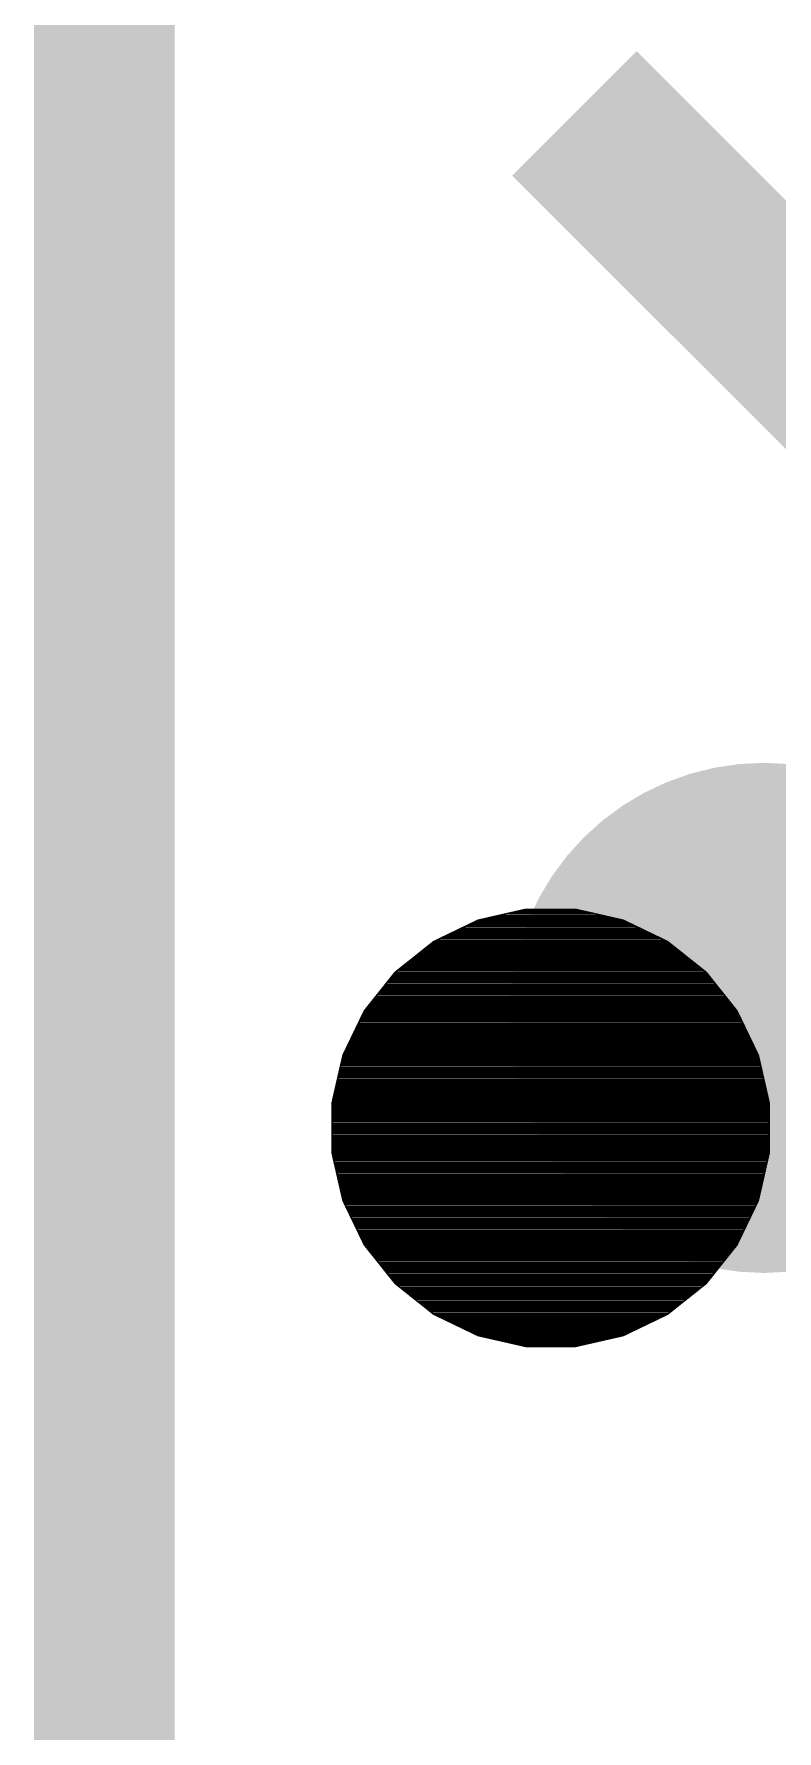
# Model space of a CAD drawing. Extents: x -17.9 to 25.5, y -0.1 to 79.8.
# Drawn here: x 6.566 to 7.639, y 35.959 to 38.41 of the extents above; entities that cross this region are included whole.
import ezdxf

# ---------------------------------------------------------------- set-up
doc = ezdxf.new("R2010")
doc.units = 0
for name, color, linetype in [('1', 12, 'CONTINUOUS'), ('16', 132, 'CONTINUOUS'), ('18', 110, 'CONTINUOUS'), ('21', 41, 'CONTINUOUS')]:
    doc.layers.add(name, color=color, linetype=linetype)

# ---------------------------------------------------------------- blocks, each defined once
blk = doc.blocks.new('RECT')
blk.add_solid([(-0.5, -0.5), (0.5, -0.5), (-0.5, 0.5), (0.5, 0.5)])
blk = doc.blocks.new('ROUNDV')
at = {"const_width": 0.5}
blk.add_lwpolyline([(0, -0.25, 1), (0, 0.25, 1), (0, -0.25)], format="xyb", dxfattribs=at)

msp = doc.modelspace()

# ---------------------------------------------------------------- linework, layer by layer
at = {"layer": '1', "const_width": 0.1016}
for points in [[(7.7356, 37.9772, 1), (7.6637, 37.9053)], [(7.6559, 37.0247, 1), (7.5841, 36.9528)]]:
    msp.add_lwpolyline(points, format="xyb", dxfattribs=at)
at = {"layer": '1', "const_width": 0.2032}
for points in [[(7.6997, 37.9413), (7.7503, 37.8907)], [(7.7788, 36.83), (7.62, 36.9888)]]:
    msp.add_lwpolyline(points, dxfattribs=at)
at = {"layer": '16', "const_width": 0.2032}
for points in [[(6.6675, 40.425), (6.6675, 35.1325)], [(10.3187, 34.29), (7.62, 36.9888)]]:
    msp.add_lwpolyline(points, dxfattribs=at)
at = {"layer": '16', "const_width": 0.1016}
msp.add_lwpolyline([(7.6559, 37.0247, 1), (7.5841, 36.9528)], format="xyb", dxfattribs=at)
at = {"layer": '21', "const_width": 0.0025}
for points in [[(7.207, 37.1297), (7.1429, 37.0988)], [(7.1944, 37.1236), (7.4293, 37.1236)], [(7.1997, 37.1262), (7.424, 37.1262)], [(7.2049, 37.1287), (7.4188, 37.1287)], [(7.2763, 37.1455), (7.207, 37.1297)], [(7.2138, 37.1312), (7.4099, 37.1312)], [(7.2249, 37.1338), (7.3988, 37.1338)], [(7.236, 37.1363), (7.3876, 37.1363)], [(7.2472, 37.1389), (7.3765, 37.1389)], [(7.2583, 37.1414), (7.3654, 37.1414)], [(7.2694, 37.1439), (7.3543, 37.1439)], [(7.3474, 37.1455), (7.2763, 37.1455)], [(7.4167, 37.1297), (7.3474, 37.1455)], [(7.4808, 37.0988), (7.4167, 37.1297)], [(7.1469, 37.1007), (7.4768, 37.1007)], [(7.1522, 37.1033), (7.4715, 37.1033)], [(7.1575, 37.1058), (7.4662, 37.1058)], [(7.1627, 37.1084), (7.461, 37.1084)], [(7.168, 37.1109), (7.4557, 37.1109)], [(7.1733, 37.1135), (7.4504, 37.1135)], [(7.1786, 37.116), (7.4451, 37.116)], [(7.1838, 37.1185), (7.4399, 37.1185)], [(7.1891, 37.1211), (7.4346, 37.1211)], [(7.1429, 37.0988), (7.0873, 37.0545)], [(7.1135, 37.0753), (7.5102, 37.0753)], [(7.1166, 37.0779), (7.507, 37.0779)], [(7.1198, 37.0804), (7.5039, 37.0804)], [(7.123, 37.083), (7.5007, 37.083)], [(7.1262, 37.0855), (7.4975, 37.0855)], [(7.1294, 37.088), (7.4943, 37.088)], [(7.1326, 37.0906), (7.4911, 37.0906)], [(7.1358, 37.0931), (7.4879, 37.0931)], [(7.139, 37.0957), (7.4847, 37.0957)], [(7.1421, 37.0982), (7.4816, 37.0982)], [(7.5364, 37.0545), (7.4808, 37.0988)], [(7.0873, 37.0545), (7.043, 36.9989)], [(7.0857, 37.0525), (7.538, 37.0525)], [(7.088, 37.055), (7.5357, 37.055)], [(7.0912, 37.0576), (7.5325, 37.0576)], [(7.0944, 37.0601), (7.5293, 37.0601)], [(7.0975, 37.0626), (7.5262, 37.0626)], [(7.1007, 37.0652), (7.523, 37.0652)], [(7.1039, 37.0677), (7.5198, 37.0677)], [(7.1071, 37.0703), (7.5166, 37.0703)], [(7.1103, 37.0728), (7.5134, 37.0728)], [(7.5807, 36.9989), (7.5364, 37.0545)], [(7.0655, 37.0271), (7.5582, 37.0271)], [(7.0675, 37.0296), (7.5562, 37.0296)], [(7.0695, 37.0322), (7.5542, 37.0322)], [(7.0715, 37.0347), (7.5522, 37.0347)], [(7.0736, 37.0372), (7.5501, 37.0372)], [(7.0756, 37.0398), (7.5481, 37.0398)], [(7.0776, 37.0423), (7.5461, 37.0423)], [(7.0796, 37.0449), (7.5441, 37.0449)], [(7.0817, 37.0474), (7.542, 37.0474)], [(7.0837, 37.0499), (7.54, 37.0499)], [(7.0452, 37.0017), (7.5785, 37.0017)], [(7.0472, 37.0042), (7.5765, 37.0042)], [(7.0493, 37.0067), (7.5744, 37.0067)], [(7.0513, 37.0093), (7.5724, 37.0093)], [(7.0533, 37.0118), (7.5704, 37.0118)], [(7.0553, 37.0144), (7.5684, 37.0144)], [(7.0574, 37.0169), (7.5663, 37.0169)], [(7.0594, 37.0194), (7.5643, 37.0194)], [(7.0614, 37.022), (7.5623, 37.022)], [(7.0634, 37.0245), (7.5603, 37.0245)], [(7.043, 36.9989), (7.0122, 36.9349)], [(7.0333, 36.9788), (7.5904, 36.9788)], [(7.0345, 36.9813), (7.5891, 36.9813)], [(7.0358, 36.9839), (7.5879, 36.9839)], [(7.037, 36.9864), (7.5867, 36.9864)], [(7.0382, 36.989), (7.5855, 36.989)], [(7.0394, 36.9915), (7.5843, 36.9915)], [(7.0407, 36.994), (7.583, 36.994)], [(7.0419, 36.9966), (7.5818, 36.9966)], [(7.0432, 36.9991), (7.5805, 36.9991)], [(7.6115, 36.9349), (7.5807, 36.9989)], [(7.0211, 36.9534), (7.6026, 36.9534)], [(7.0223, 36.9559), (7.6014, 36.9559)], [(7.0235, 36.9585), (7.6002, 36.9585)], [(7.0248, 36.961), (7.5989, 36.961)], [(7.026, 36.9636), (7.5977, 36.9636)], [(7.0272, 36.9661), (7.5965, 36.9661)], [(7.0284, 36.9686), (7.5953, 36.9686)], [(7.0297, 36.9712), (7.594, 36.9712)], [(7.0309, 36.9737), (7.5928, 36.9737)], [(7.0321, 36.9763), (7.5916, 36.9763)], [(7.0122, 36.9349), (6.9963, 36.8655)], [(7.0106, 36.928), (7.6131, 36.928)], [(7.0112, 36.9305), (7.6125, 36.9305)], [(7.0118, 36.9331), (7.6119, 36.9331)], [(7.0125, 36.9356), (7.6112, 36.9356)], [(7.0137, 36.9381), (7.6099, 36.9381)], [(7.015, 36.9407), (7.6087, 36.9407)], [(7.0162, 36.9432), (7.6075, 36.9432)], [(7.0174, 36.9458), (7.6063, 36.9458)], [(7.0186, 36.9483), (7.6051, 36.9483)], [(7.0199, 36.9509), (7.6038, 36.9509)], [(7.6273, 36.8655), (7.6115, 36.9349)], [(7.0054, 36.9051), (7.6183, 36.9051)], [(7.006, 36.9077), (7.6177, 36.9077)], [(7.0065, 36.9102), (7.6172, 36.9102)], [(7.0071, 36.9127), (7.6166, 36.9127)], [(7.0077, 36.9153), (7.616, 36.9153)], [(7.0083, 36.9178), (7.6154, 36.9178)], [(7.0089, 36.9204), (7.6148, 36.9204)], [(7.0094, 36.9229), (7.6143, 36.9229)], [(7.01, 36.9254), (7.6137, 36.9254)], [(6.9996, 36.8797), (7.6241, 36.8797)], [(7.0002, 36.8823), (7.6235, 36.8823)], [(7.0007, 36.8848), (7.623, 36.8848)], [(7.0013, 36.8873), (7.6224, 36.8873)], [(7.0019, 36.8899), (7.6218, 36.8899)], [(7.0025, 36.8924), (7.6212, 36.8924)], [(7.0031, 36.895), (7.6206, 36.895)], [(7.0036, 36.8975), (7.6201, 36.8975)], [(7.0042, 36.9), (7.6195, 36.9)], [(7.0048, 36.9026), (7.6189, 36.9026)], [(6.9963, 36.8655), (6.9963, 36.7945)], [(6.9963, 36.8645), (7.6273, 36.8645)], [(6.9963, 36.8619), (7.6273, 36.8619)], [(6.9963, 36.8594), (7.6273, 36.8594)], [(6.9963, 36.8568), (7.6273, 36.8568)], [(6.9963, 36.8543), (7.6273, 36.8543)], [(6.9967, 36.867), (7.627, 36.867)], [(6.9973, 36.8696), (7.6264, 36.8696)], [(6.9978, 36.8721), (7.6259, 36.8721)], [(6.9984, 36.8746), (7.6253, 36.8746)], [(6.999, 36.8772), (7.6247, 36.8772)], [(7.6273, 36.7945), (7.6273, 36.8655)], [(6.9963, 36.8518), (7.6273, 36.8518)], [(6.9963, 36.8492), (7.6273, 36.8492)], [(6.9963, 36.8467), (7.6273, 36.8467)], [(6.9963, 36.8441), (7.6273, 36.8441)], [(6.9963, 36.8416), (7.6273, 36.8416)], [(6.9963, 36.8391), (7.6273, 36.8391)], [(6.9963, 36.8365), (7.6273, 36.8365)], [(6.9963, 36.834), (7.6273, 36.834)], [(6.9963, 36.8314), (7.6273, 36.8314)], [(6.9963, 36.8289), (7.6273, 36.8289)], [(6.9963, 36.8264), (7.6273, 36.8264)], [(6.9963, 36.8238), (7.6273, 36.8238)], [(6.9963, 36.8213), (7.6273, 36.8213)], [(6.9963, 36.8187), (7.6273, 36.8187)], [(6.9963, 36.8162), (7.6273, 36.8162)], [(6.9963, 36.8137), (7.6273, 36.8137)], [(6.9963, 36.8111), (7.6273, 36.8111)], [(6.9963, 36.8086), (7.6273, 36.8086)], [(6.9963, 36.806), (7.6273, 36.806)], [(6.9963, 36.8035), (7.6273, 36.8035)], [(6.9963, 36.801), (7.6273, 36.801)], [(6.9963, 36.7984), (7.6273, 36.7984)], [(6.9963, 36.7959), (7.6273, 36.7959)], [(6.9963, 36.7945), (7.0122, 36.7251)], [(6.9966, 36.7933), (7.6271, 36.7933)], [(6.9972, 36.7908), (7.6265, 36.7908)], [(6.9978, 36.7883), (7.6259, 36.7883)], [(6.9983, 36.7857), (7.6254, 36.7857)], [(6.9989, 36.7832), (7.6248, 36.7832)], [(6.9995, 36.7806), (7.6242, 36.7806)], [(7.6115, 36.7251), (7.6273, 36.7945)], [(7.0001, 36.7781), (7.6236, 36.7781)], [(7.0007, 36.7755), (7.623, 36.7755)], [(7.0012, 36.773), (7.6225, 36.773)], [(7.0018, 36.7705), (7.6219, 36.7705)], [(7.0024, 36.7679), (7.6213, 36.7679)], [(7.003, 36.7654), (7.6207, 36.7654)], [(7.0036, 36.7628), (7.6201, 36.7628)], [(7.0041, 36.7603), (7.6196, 36.7603)], [(7.0047, 36.7578), (7.619, 36.7578)], [(7.0053, 36.7552), (7.6184, 36.7552)], [(7.0059, 36.7527), (7.6178, 36.7527)], [(7.0065, 36.7501), (7.6172, 36.7501)], [(7.007, 36.7476), (7.6167, 36.7476)], [(7.0076, 36.7451), (7.6161, 36.7451)], [(7.0082, 36.7425), (7.6155, 36.7425)], [(7.0088, 36.74), (7.6149, 36.74)], [(7.0094, 36.7374), (7.6143, 36.7374)], [(7.0099, 36.7349), (7.6138, 36.7349)], [(7.0105, 36.7324), (7.6132, 36.7324)], [(7.0111, 36.7298), (7.6126, 36.7298)], [(7.0117, 36.7273), (7.612, 36.7273)], [(7.0122, 36.7251), (7.043, 36.6611)], [(7.0124, 36.7247), (7.6113, 36.7247)], [(7.0136, 36.7222), (7.6101, 36.7222)], [(7.0148, 36.7197), (7.6089, 36.7197)], [(7.016, 36.7171), (7.6077, 36.7171)], [(7.0172, 36.7146), (7.6064, 36.7146)], [(7.0185, 36.712), (7.6052, 36.712)], [(7.0197, 36.7095), (7.604, 36.7095)], [(7.0209, 36.7069), (7.6028, 36.7069)], [(7.5807, 36.6611), (7.6115, 36.7251)], [(7.0221, 36.7044), (7.6015, 36.7044)], [(7.0234, 36.7019), (7.6003, 36.7019)], [(7.0246, 36.6993), (7.5991, 36.6993)], [(7.0258, 36.6968), (7.5979, 36.6968)], [(7.027, 36.6942), (7.5967, 36.6942)], [(7.0283, 36.6917), (7.5954, 36.6917)], [(7.0295, 36.6892), (7.5942, 36.6892)], [(7.0307, 36.6866), (7.593, 36.6866)], [(7.0319, 36.6841), (7.5918, 36.6841)], [(7.0332, 36.6815), (7.5905, 36.6815)], [(7.0344, 36.679), (7.5893, 36.679)], [(7.0356, 36.6765), (7.5881, 36.6765)], [(7.0368, 36.6739), (7.5869, 36.6739)], [(7.038, 36.6714), (7.5856, 36.6714)], [(7.0393, 36.6688), (7.5844, 36.6688)], [(7.0405, 36.6663), (7.5832, 36.6663)], [(7.0417, 36.6638), (7.582, 36.6638)], [(7.0429, 36.6612), (7.5807, 36.6612)], [(7.043, 36.6611), (7.0873, 36.6055)], [(7.0449, 36.6587), (7.5788, 36.6587)], [(7.5364, 36.6055), (7.5807, 36.6611)], [(7.0469, 36.6561), (7.5767, 36.6561)], [(7.049, 36.6536), (7.5747, 36.6536)], [(7.051, 36.6511), (7.5727, 36.6511)], [(7.053, 36.6485), (7.5707, 36.6485)], [(7.0551, 36.646), (7.5686, 36.646)], [(7.0571, 36.6434), (7.5666, 36.6434)], [(7.0591, 36.6409), (7.5646, 36.6409)], [(7.0611, 36.6384), (7.5626, 36.6384)], [(7.0632, 36.6358), (7.5605, 36.6358)], [(7.0652, 36.6333), (7.5585, 36.6333)], [(7.0672, 36.6307), (7.5565, 36.6307)], [(7.0692, 36.6282), (7.5545, 36.6282)], [(7.0713, 36.6257), (7.5524, 36.6257)], [(7.0733, 36.6231), (7.5504, 36.6231)], [(7.0753, 36.6206), (7.5484, 36.6206)], [(7.0773, 36.618), (7.5463, 36.618)], [(7.0794, 36.6155), (7.5443, 36.6155)], [(7.0814, 36.6129), (7.5423, 36.6129)], [(7.0834, 36.6104), (7.5403, 36.6104)], [(7.0854, 36.6079), (7.5382, 36.6079)], [(7.0873, 36.6055), (7.1429, 36.5612)], [(7.0875, 36.6053), (7.5361, 36.6053)], [(7.0907, 36.6028), (7.533, 36.6028)], [(7.0939, 36.6002), (7.5298, 36.6002)], [(7.0971, 36.5977), (7.5266, 36.5977)], [(7.1003, 36.5952), (7.5234, 36.5952)], [(7.1035, 36.5926), (7.5202, 36.5926)], [(7.1067, 36.5901), (7.517, 36.5901)], [(7.1098, 36.5875), (7.5138, 36.5875)], [(7.113, 36.585), (7.5107, 36.585)], [(7.4808, 36.5612), (7.5364, 36.6055)], [(7.1162, 36.5825), (7.5075, 36.5825)], [(7.1194, 36.5799), (7.5043, 36.5799)], [(7.1226, 36.5774), (7.5011, 36.5774)], [(7.1258, 36.5748), (7.4979, 36.5748)], [(7.129, 36.5723), (7.4947, 36.5723)], [(7.1321, 36.5698), (7.4915, 36.5698)], [(7.1353, 36.5672), (7.4884, 36.5672)], [(7.1385, 36.5647), (7.4852, 36.5647)], [(7.1417, 36.5621), (7.482, 36.5621)], [(7.1429, 36.5612), (7.207, 36.5303)], [(7.4167, 36.5303), (7.4808, 36.5612)], [(7.1462, 36.5596), (7.4775, 36.5596)], [(7.1515, 36.5571), (7.4722, 36.5571)], [(7.1567, 36.5545), (7.467, 36.5545)], [(7.162, 36.552), (7.4617, 36.552)], [(7.1673, 36.5494), (7.4564, 36.5494)], [(7.1726, 36.5469), (7.4511, 36.5469)], [(7.1778, 36.5444), (7.4458, 36.5444)], [(7.1831, 36.5418), (7.4406, 36.5418)], [(7.1884, 36.5393), (7.4353, 36.5393)], [(7.1937, 36.5367), (7.43, 36.5367)], [(7.1989, 36.5342), (7.4247, 36.5342)], [(7.2042, 36.5316), (7.4195, 36.5316)], [(7.207, 36.5303), (7.2763, 36.5145)], [(7.2123, 36.5291), (7.4114, 36.5291)], [(7.2234, 36.5266), (7.4003, 36.5266)], [(7.2345, 36.524), (7.3891, 36.524)], [(7.2457, 36.5215), (7.378, 36.5215)], [(7.2568, 36.5189), (7.3669, 36.5189)], [(7.2679, 36.5164), (7.3558, 36.5164)], [(7.2763, 36.5145), (7.3474, 36.5145)], [(7.3474, 36.5145), (7.4167, 36.5303)]]:
    msp.add_lwpolyline(points, dxfattribs=at)
at = {"layer": '21', "const_width": 0.0013}
for points in [[(7.1944, 37.1242, 1), (7.1944, 37.123)], [(7.1997, 37.1268, 1), (7.1997, 37.1255)], [(7.2049, 37.1293, 1), (7.2049, 37.1281)], [(7.2068, 37.1303, 1), (7.2071, 37.1291)], [(7.2073, 37.1291, 1), (7.2067, 37.1303)], [(7.2138, 37.1319, 1), (7.2138, 37.1306)], [(7.2249, 37.1344, 1), (7.2249, 37.1331)], [(7.236, 37.137, 1), (7.236, 37.1357)], [(7.2472, 37.1395, 1), (7.2472, 37.1382)], [(7.2583, 37.142, 1), (7.2583, 37.1408)], [(7.2694, 37.1446, 1), (7.2694, 37.1433)], [(7.2763, 37.1461, 1), (7.2763, 37.1449)], [(7.2764, 37.1449, 1), (7.2762, 37.1461)], [(7.3475, 37.1461, 1), (7.3473, 37.1449)], [(7.3474, 37.1449, 1), (7.3474, 37.1461)], [(7.3543, 37.1433, 1), (7.3543, 37.1446)], [(7.3654, 37.1408, 1), (7.3654, 37.142)], [(7.3765, 37.1382, 1), (7.3765, 37.1395)], [(7.3876, 37.1357, 1), (7.3876, 37.137)], [(7.3988, 37.1331, 1), (7.3988, 37.1344)], [(7.4099, 37.1306, 1), (7.4099, 37.1319)], [(7.417, 37.1303, 1), (7.4164, 37.1291)], [(7.4166, 37.1291, 1), (7.4168, 37.1303)], [(7.4188, 37.1281, 1), (7.4188, 37.1293)], [(7.424, 37.1255, 1), (7.424, 37.1268)], [(7.4293, 37.123, 1), (7.4293, 37.1242)], [(7.1469, 37.1014, 1), (7.1469, 37.1001)], [(7.1522, 37.1039, 1), (7.1522, 37.1027)], [(7.1575, 37.1065, 1), (7.1575, 37.1052)], [(7.1627, 37.109, 1), (7.1627, 37.1077)], [(7.168, 37.1115, 1), (7.168, 37.1103)], [(7.1733, 37.1141, 1), (7.1733, 37.1128)], [(7.1786, 37.1166, 1), (7.1786, 37.1154)], [(7.1838, 37.1192, 1), (7.1838, 37.1179)], [(7.1891, 37.1217, 1), (7.1891, 37.1204)], [(7.4346, 37.1204, 1), (7.4346, 37.1217)], [(7.4399, 37.1179, 1), (7.4399, 37.1192)], [(7.4451, 37.1154, 1), (7.4451, 37.1166)], [(7.4504, 37.1128, 1), (7.4504, 37.1141)], [(7.4557, 37.1103, 1), (7.4557, 37.1115)], [(7.461, 37.1077, 1), (7.461, 37.109)], [(7.4662, 37.1052, 1), (7.4662, 37.1065)], [(7.4715, 37.1027, 1), (7.4715, 37.1039)], [(7.4768, 37.1001, 1), (7.4768, 37.1014)], [(7.1135, 37.076, 1), (7.1135, 37.0747)], [(7.1166, 37.0785, 1), (7.1166, 37.0772)], [(7.1198, 37.0811, 1), (7.1198, 37.0798)], [(7.123, 37.0836, 1), (7.123, 37.0823)], [(7.1262, 37.0861, 1), (7.1262, 37.0849)], [(7.1294, 37.0887, 1), (7.1294, 37.0874)], [(7.1326, 37.0912, 1), (7.1326, 37.0899)], [(7.1358, 37.0938, 1), (7.1358, 37.0925)], [(7.139, 37.0963, 1), (7.139, 37.095)], [(7.1421, 37.0988, 1), (7.1421, 37.0976)], [(7.1426, 37.0994, 1), (7.1432, 37.0983)], [(7.1433, 37.0983, 1), (7.1425, 37.0993)], [(7.4812, 37.0993, 1), (7.4804, 37.0983)], [(7.4805, 37.0983, 1), (7.481, 37.0994)], [(7.4816, 37.0976, 1), (7.4816, 37.0988)], [(7.4847, 37.095, 1), (7.4847, 37.0963)], [(7.4879, 37.0925, 1), (7.4879, 37.0938)], [(7.4911, 37.0899, 1), (7.4911, 37.0912)], [(7.4943, 37.0874, 1), (7.4943, 37.0887)], [(7.4975, 37.0849, 1), (7.4975, 37.0861)], [(7.5007, 37.0823, 1), (7.5007, 37.0836)], [(7.5039, 37.0798, 1), (7.5039, 37.0811)], [(7.507, 37.0772, 1), (7.507, 37.0785)], [(7.5102, 37.0747, 1), (7.5102, 37.076)], [(7.0837, 37.0506, 1), (7.0837, 37.0493)], [(7.0857, 37.0531, 1), (7.0857, 37.0518)], [(7.0869, 37.055, 1), (7.0877, 37.054)], [(7.0878, 37.0541, 1), (7.0868, 37.0549)], [(7.088, 37.0557, 1), (7.088, 37.0544)], [(7.0912, 37.0582, 1), (7.0912, 37.0569)], [(7.0944, 37.0607, 1), (7.0944, 37.0595)], [(7.0975, 37.0633, 1), (7.0975, 37.062)], [(7.1007, 37.0658, 1), (7.1007, 37.0645)], [(7.1039, 37.0684, 1), (7.1039, 37.0671)], [(7.1071, 37.0709, 1), (7.1071, 37.0696)], [(7.1103, 37.0734, 1), (7.1103, 37.0722)], [(7.5134, 37.0722, 1), (7.5134, 37.0734)], [(7.5166, 37.0696, 1), (7.5166, 37.0709)], [(7.5198, 37.0671, 1), (7.5198, 37.0684)], [(7.523, 37.0645, 1), (7.523, 37.0658)], [(7.5262, 37.062, 1), (7.5262, 37.0633)], [(7.5293, 37.0595, 1), (7.5293, 37.0607)], [(7.5325, 37.0569, 1), (7.5325, 37.0582)], [(7.5357, 37.0544, 1), (7.5357, 37.0557)], [(7.5368, 37.0549, 1), (7.5359, 37.0541)], [(7.536, 37.054, 1), (7.5367, 37.055)], [(7.538, 37.0518, 1), (7.538, 37.0531)], [(7.54, 37.0493, 1), (7.54, 37.0506)], [(7.0655, 37.0277, 1), (7.0655, 37.0264)], [(7.0675, 37.0302, 1), (7.0675, 37.029)], [(7.0695, 37.0328, 1), (7.0695, 37.0315)], [(7.0715, 37.0353, 1), (7.0715, 37.0341)], [(7.0736, 37.0379, 1), (7.0736, 37.0366)], [(7.0756, 37.0404, 1), (7.0756, 37.0391)], [(7.0776, 37.0429, 1), (7.0776, 37.0417)], [(7.0796, 37.0455, 1), (7.0796, 37.0442)], [(7.0817, 37.048, 1), (7.0817, 37.0468)], [(7.542, 37.0468, 1), (7.542, 37.048)], [(7.5441, 37.0442, 1), (7.5441, 37.0455)], [(7.5461, 37.0417, 1), (7.5461, 37.0429)], [(7.5481, 37.0391, 1), (7.5481, 37.0404)], [(7.5501, 37.0366, 1), (7.5501, 37.0379)], [(7.5522, 37.0341, 1), (7.5522, 37.0353)], [(7.5542, 37.0315, 1), (7.5542, 37.0328)], [(7.5562, 37.029, 1), (7.5562, 37.0302)], [(7.5582, 37.0264, 1), (7.5582, 37.0277)], [(7.0452, 37.0023, 1), (7.0452, 37.001)], [(7.0472, 37.0048, 1), (7.0472, 37.0036)], [(7.0493, 37.0074, 1), (7.0493, 37.0061)], [(7.0513, 37.0099, 1), (7.0513, 37.0086)], [(7.0533, 37.0125, 1), (7.0533, 37.0112)], [(7.0553, 37.015, 1), (7.0553, 37.0137)], [(7.0574, 37.0175, 1), (7.0574, 37.0163)], [(7.0594, 37.0201, 1), (7.0594, 37.0188)], [(7.0614, 37.0226, 1), (7.0614, 37.0214)], [(7.0634, 37.0252, 1), (7.0634, 37.0239)], [(7.5603, 37.0239, 1), (7.5603, 37.0252)], [(7.5623, 37.0214, 1), (7.5623, 37.0226)], [(7.5643, 37.0188, 1), (7.5643, 37.0201)], [(7.5663, 37.0163, 1), (7.5663, 37.0175)], [(7.5684, 37.0137, 1), (7.5684, 37.015)], [(7.5704, 37.0112, 1), (7.5704, 37.0125)], [(7.5724, 37.0086, 1), (7.5724, 37.0099)], [(7.5744, 37.0061, 1), (7.5744, 37.0074)], [(7.5765, 37.0036, 1), (7.5765, 37.0048)], [(7.5785, 37.001, 1), (7.5785, 37.0023)], [(7.0333, 36.9794, 1), (7.0333, 36.9782)], [(7.0345, 36.982, 1), (7.0345, 36.9807)], [(7.0358, 36.9845, 1), (7.0358, 36.9832)], [(7.037, 36.9871, 1), (7.037, 36.9858)], [(7.0382, 36.9896, 1), (7.0382, 36.9883)], [(7.0394, 36.9921, 1), (7.0394, 36.9909)], [(7.0407, 36.9947, 1), (7.0407, 36.9934)], [(7.0419, 36.9972, 1), (7.0419, 36.9959)], [(7.0436, 36.9986, 1), (7.0424, 36.9992)], [(7.0425, 36.9993, 1), (7.0435, 36.9985)], [(7.0432, 36.9998, 1), (7.0432, 36.9985)], [(7.5813, 36.9992, 1), (7.5801, 36.9986)], [(7.5802, 36.9985, 1), (7.5812, 36.9993)], [(7.5805, 36.9985, 1), (7.5805, 36.9998)], [(7.5818, 36.9959, 1), (7.5818, 36.9972)], [(7.583, 36.9934, 1), (7.583, 36.9947)], [(7.5843, 36.9909, 1), (7.5843, 36.9921)], [(7.5855, 36.9883, 1), (7.5855, 36.9896)], [(7.5867, 36.9858, 1), (7.5867, 36.9871)], [(7.5879, 36.9832, 1), (7.5879, 36.9845)], [(7.5891, 36.9807, 1), (7.5891, 36.982)], [(7.5904, 36.9782, 1), (7.5904, 36.9794)], [(7.0211, 36.954, 1), (7.0211, 36.9528)], [(7.0223, 36.9566, 1), (7.0223, 36.9553)], [(7.0235, 36.9591, 1), (7.0235, 36.9578)], [(7.0248, 36.9616, 1), (7.0248, 36.9604)], [(7.026, 36.9642, 1), (7.026, 36.9629)], [(7.0272, 36.9667, 1), (7.0272, 36.9655)], [(7.0284, 36.9693, 1), (7.0284, 36.968)], [(7.0297, 36.9718, 1), (7.0297, 36.9705)], [(7.0309, 36.9744, 1), (7.0309, 36.9731)], [(7.0321, 36.9769, 1), (7.0321, 36.9756)], [(7.5916, 36.9756, 1), (7.5916, 36.9769)], [(7.5928, 36.9731, 1), (7.5928, 36.9744)], [(7.594, 36.9705, 1), (7.594, 36.9718)], [(7.5953, 36.968, 1), (7.5953, 36.9693)], [(7.5965, 36.9655, 1), (7.5965, 36.9667)], [(7.5977, 36.9629, 1), (7.5977, 36.9642)], [(7.5989, 36.9604, 1), (7.5989, 36.9616)], [(7.6002, 36.9578, 1), (7.6002, 36.9591)], [(7.6014, 36.9553, 1), (7.6014, 36.9566)], [(7.6026, 36.9528, 1), (7.6026, 36.954)], [(7.0106, 36.9286, 1), (7.0106, 36.9273)], [(7.0112, 36.9312, 1), (7.0112, 36.9299)], [(7.0118, 36.9337, 1), (7.0118, 36.9324)], [(7.0128, 36.9347, 1), (7.0115, 36.935)], [(7.0116, 36.9351, 1), (7.0127, 36.9346)], [(7.0125, 36.9362, 1), (7.0125, 36.935)], [(7.0137, 36.9388, 1), (7.0137, 36.9375)], [(7.015, 36.9413, 1), (7.015, 36.9401)], [(7.0162, 36.9439, 1), (7.0162, 36.9426)], [(7.0174, 36.9464, 1), (7.0174, 36.9451)], [(7.0186, 36.9489, 1), (7.0186, 36.9477)], [(7.0199, 36.9515, 1), (7.0199, 36.9502)], [(7.6038, 36.9502, 1), (7.6038, 36.9515)], [(7.6051, 36.9477, 1), (7.6051, 36.9489)], [(7.6063, 36.9451, 1), (7.6063, 36.9464)], [(7.6075, 36.9426, 1), (7.6075, 36.9439)], [(7.6087, 36.9401, 1), (7.6087, 36.9413)], [(7.6099, 36.9375, 1), (7.6099, 36.9388)], [(7.6121, 36.935, 1), (7.6109, 36.9347)], [(7.611, 36.9346, 1), (7.6121, 36.9351)], [(7.6112, 36.935, 1), (7.6112, 36.9362)], [(7.6119, 36.9324, 1), (7.6119, 36.9337)], [(7.6125, 36.9299, 1), (7.6125, 36.9312)], [(7.6131, 36.9273, 1), (7.6131, 36.9286)], [(7.0054, 36.9058, 1), (7.0054, 36.9045)], [(7.006, 36.9083, 1), (7.006, 36.907)], [(7.0065, 36.9108, 1), (7.0065, 36.9096)], [(7.0071, 36.9134, 1), (7.0071, 36.9121)], [(7.0077, 36.9159, 1), (7.0077, 36.9146)], [(7.0083, 36.9185, 1), (7.0083, 36.9172)], [(7.0089, 36.921, 1), (7.0089, 36.9197)], [(7.0094, 36.9235, 1), (7.0094, 36.9223)], [(7.01, 36.9261, 1), (7.01, 36.9248)], [(7.6137, 36.9248, 1), (7.6137, 36.9261)], [(7.6143, 36.9223, 1), (7.6143, 36.9235)], [(7.6148, 36.9197, 1), (7.6148, 36.921)], [(7.6154, 36.9172, 1), (7.6154, 36.9185)], [(7.616, 36.9146, 1), (7.616, 36.9159)], [(7.6166, 36.9121, 1), (7.6166, 36.9134)], [(7.6172, 36.9096, 1), (7.6172, 36.9108)], [(7.6177, 36.907, 1), (7.6177, 36.9083)], [(7.6183, 36.9045, 1), (7.6183, 36.9058)], [(6.9996, 36.8803, 1), (6.9996, 36.8791)], [(7.0002, 36.8829, 1), (7.0002, 36.8816)], [(7.0007, 36.8854, 1), (7.0007, 36.8842)], [(7.0013, 36.888, 1), (7.0013, 36.8867)], [(7.0019, 36.8905, 1), (7.0019, 36.8892)], [(7.0025, 36.8931, 1), (7.0025, 36.8918)], [(7.0031, 36.8956, 1), (7.0031, 36.8943)], [(7.0036, 36.8981, 1), (7.0036, 36.8969)], [(7.0042, 36.9007, 1), (7.0042, 36.8994)], [(7.0048, 36.9032, 1), (7.0048, 36.9019)], [(7.6189, 36.9019, 1), (7.6189, 36.9032)], [(7.6195, 36.8994, 1), (7.6195, 36.9007)], [(7.6201, 36.8969, 1), (7.6201, 36.8981)], [(7.6206, 36.8943, 1), (7.6206, 36.8956)], [(7.6212, 36.8918, 1), (7.6212, 36.8931)], [(7.6218, 36.8892, 1), (7.6218, 36.8905)], [(7.6224, 36.8867, 1), (7.6224, 36.888)], [(7.623, 36.8842, 1), (7.623, 36.8854)], [(7.6235, 36.8816, 1), (7.6235, 36.8829)], [(7.6241, 36.8791, 1), (7.6241, 36.8803)], [(6.997, 36.8655, 1), (6.9957, 36.8655)], [(6.9957, 36.8657, 1), (6.997, 36.8654)], [(6.9963, 36.8651, 1), (6.9963, 36.8638)], [(6.9963, 36.8626, 1), (6.9963, 36.8613)], [(6.9963, 36.8575, 1), (6.9963, 36.8562)], [(6.9963, 36.86, 1), (6.9963, 36.8588)], [(6.9963, 36.8549, 1), (6.9963, 36.8537)], [(6.9967, 36.8676, 1), (6.9967, 36.8664)], [(6.9973, 36.8702, 1), (6.9973, 36.8689)], [(6.9978, 36.8727, 1), (6.9978, 36.8715)], [(6.9984, 36.8753, 1), (6.9984, 36.874)], [(6.999, 36.8778, 1), (6.999, 36.8765)], [(7.6247, 36.8765, 1), (7.6247, 36.8778)], [(7.6253, 36.874, 1), (7.6253, 36.8753)], [(7.6259, 36.8715, 1), (7.6259, 36.8727)], [(7.6264, 36.8689, 1), (7.6264, 36.8702)], [(7.628, 36.8655, 1), (7.6267, 36.8655)], [(7.6267, 36.8654, 1), (7.628, 36.8657)], [(7.627, 36.8664, 1), (7.627, 36.8676)], [(7.6273, 36.8638, 1), (7.6273, 36.8651)], [(7.6273, 36.8613, 1), (7.6273, 36.8626)], [(7.6273, 36.8588, 1), (7.6273, 36.86)], [(7.6273, 36.8562, 1), (7.6273, 36.8575)], [(7.6273, 36.8537, 1), (7.6273, 36.8549)], [(6.9963, 36.8524, 1), (6.9963, 36.8511)], [(6.9963, 36.8499, 1), (6.9963, 36.8486)], [(6.9963, 36.8473, 1), (6.9963, 36.846)], [(6.9963, 36.8448, 1), (6.9963, 36.8435)], [(6.9963, 36.8397, 1), (6.9963, 36.8384)], [(6.9963, 36.8372, 1), (6.9963, 36.8359)], [(6.9963, 36.8346, 1), (6.9963, 36.8333)], [(6.9963, 36.8321, 1), (6.9963, 36.8308)], [(6.9963, 36.8422, 1), (6.9963, 36.841)], [(7.6273, 36.8511, 1), (7.6273, 36.8524)], [(7.6273, 36.8486, 1), (7.6273, 36.8499)], [(7.6273, 36.846, 1), (7.6273, 36.8473)], [(7.6273, 36.8435, 1), (7.6273, 36.8448)], [(7.6273, 36.841, 1), (7.6273, 36.8422)], [(7.6273, 36.8384, 1), (7.6273, 36.8397)], [(7.6273, 36.8359, 1), (7.6273, 36.8372)], [(7.6273, 36.8333, 1), (7.6273, 36.8346)], [(7.6273, 36.8308, 1), (7.6273, 36.8321)], [(6.9963, 36.8295, 1), (6.9963, 36.8283)], [(6.9963, 36.827, 1), (6.9963, 36.8257)], [(6.9963, 36.8245, 1), (6.9963, 36.8232)], [(6.9963, 36.8219, 1), (6.9963, 36.8206)], [(6.9963, 36.8194, 1), (6.9963, 36.8181)], [(6.9963, 36.8143, 1), (6.9963, 36.813)], [(6.9963, 36.8118, 1), (6.9963, 36.8105)], [(6.9963, 36.8092, 1), (6.9963, 36.8079)], [(6.9963, 36.8067, 1), (6.9963, 36.8054)], [(6.9963, 36.8168, 1), (6.9963, 36.8156)], [(7.6273, 36.8283, 1), (7.6273, 36.8295)], [(7.6273, 36.8257, 1), (7.6273, 36.827)], [(7.6273, 36.8232, 1), (7.6273, 36.8245)], [(7.6273, 36.8206, 1), (7.6273, 36.8219)], [(7.6273, 36.8181, 1), (7.6273, 36.8194)], [(7.6273, 36.8156, 1), (7.6273, 36.8168)], [(7.6273, 36.813, 1), (7.6273, 36.8143)], [(7.6273, 36.8105, 1), (7.6273, 36.8118)], [(7.6273, 36.8079, 1), (7.6273, 36.8092)], [(7.6273, 36.8054, 1), (7.6273, 36.8067)], [(6.9963, 36.8016, 1), (6.9963, 36.8003)], [(6.9963, 36.7965, 1), (6.9963, 36.7952)], [(6.997, 36.7946, 1), (6.9957, 36.7943)], [(6.9957, 36.7945, 1), (6.997, 36.7945)], [(6.9963, 36.8041, 1), (6.9963, 36.8029)], [(6.9963, 36.799, 1), (6.9963, 36.7978)], [(6.9966, 36.794, 1), (6.9966, 36.7927)], [(6.9972, 36.7914, 1), (6.9972, 36.7902)], [(6.9978, 36.7889, 1), (6.9978, 36.7876)], [(6.9983, 36.7863, 1), (6.9983, 36.7851)], [(6.9989, 36.7838, 1), (6.9989, 36.7825)], [(6.9995, 36.7813, 1), (6.9995, 36.78)], [(7.6242, 36.78, 1), (7.6242, 36.7813)], [(7.6248, 36.7825, 1), (7.6248, 36.7838)], [(7.6254, 36.7851, 1), (7.6254, 36.7863)], [(7.6259, 36.7876, 1), (7.6259, 36.7889)], [(7.6265, 36.7902, 1), (7.6265, 36.7914)], [(7.6267, 36.7945, 1), (7.628, 36.7945)], [(7.628, 36.7943, 1), (7.6267, 36.7946)], [(7.6271, 36.7927, 1), (7.6271, 36.794)], [(7.6273, 36.8029, 1), (7.6273, 36.8041)], [(7.6273, 36.8003, 1), (7.6273, 36.8016)], [(7.6273, 36.7978, 1), (7.6273, 36.799)], [(7.6273, 36.7952, 1), (7.6273, 36.7965)], [(7.0001, 36.7787, 1), (7.0001, 36.7775)], [(7.0007, 36.7762, 1), (7.0007, 36.7749)], [(7.0012, 36.7736, 1), (7.0012, 36.7724)], [(7.0018, 36.7711, 1), (7.0018, 36.7698)], [(7.0024, 36.7686, 1), (7.0024, 36.7673)], [(7.003, 36.766, 1), (7.003, 36.7647)], [(7.0036, 36.7635, 1), (7.0036, 36.7622)], [(7.0041, 36.7609, 1), (7.0041, 36.7597)], [(7.0047, 36.7584, 1), (7.0047, 36.7571)], [(7.619, 36.7571, 1), (7.619, 36.7584)], [(7.6196, 36.7597, 1), (7.6196, 36.7609)], [(7.6201, 36.7622, 1), (7.6201, 36.7635)], [(7.6207, 36.7647, 1), (7.6207, 36.766)], [(7.6213, 36.7673, 1), (7.6213, 36.7686)], [(7.6219, 36.7698, 1), (7.6219, 36.7711)], [(7.6225, 36.7724, 1), (7.6225, 36.7736)], [(7.623, 36.7749, 1), (7.623, 36.7762)], [(7.6236, 36.7775, 1), (7.6236, 36.7787)], [(7.0053, 36.7559, 1), (7.0053, 36.7546)], [(7.0059, 36.7533, 1), (7.0059, 36.752)], [(7.0065, 36.7508, 1), (7.0065, 36.7495)], [(7.007, 36.7482, 1), (7.007, 36.747)], [(7.0076, 36.7457, 1), (7.0076, 36.7444)], [(7.0082, 36.7432, 1), (7.0082, 36.7419)], [(7.0088, 36.7406, 1), (7.0088, 36.7393)], [(7.0094, 36.7381, 1), (7.0094, 36.7368)], [(7.0099, 36.7355, 1), (7.0099, 36.7343)], [(7.0105, 36.733, 1), (7.0105, 36.7317)], [(7.6132, 36.7317, 1), (7.6132, 36.733)], [(7.6138, 36.7343, 1), (7.6138, 36.7355)], [(7.6143, 36.7368, 1), (7.6143, 36.7381)], [(7.6149, 36.7393, 1), (7.6149, 36.7406)], [(7.6155, 36.7419, 1), (7.6155, 36.7432)], [(7.6161, 36.7444, 1), (7.6161, 36.7457)], [(7.6167, 36.747, 1), (7.6167, 36.7482)], [(7.6172, 36.7495, 1), (7.6172, 36.7508)], [(7.6178, 36.752, 1), (7.6178, 36.7533)], [(7.6184, 36.7546, 1), (7.6184, 36.7559)], [(7.0111, 36.7305, 1), (7.0111, 36.7292)], [(7.0117, 36.7279, 1), (7.0117, 36.7266)], [(7.0115, 36.725, 1), (7.0128, 36.7253)], [(7.0127, 36.7254, 1), (7.0116, 36.7249)], [(7.0124, 36.7254, 1), (7.0124, 36.7241)], [(7.0136, 36.7228, 1), (7.0136, 36.7216)], [(7.0148, 36.7203, 1), (7.0148, 36.719)], [(7.016, 36.7177, 1), (7.016, 36.7165)], [(7.0172, 36.7152, 1), (7.0172, 36.7139)], [(7.0185, 36.7127, 1), (7.0185, 36.7114)], [(7.0197, 36.7101, 1), (7.0197, 36.7089)], [(7.0209, 36.7076, 1), (7.0209, 36.7063)], [(7.6028, 36.7063, 1), (7.6028, 36.7076)], [(7.604, 36.7089, 1), (7.604, 36.7101)], [(7.6052, 36.7114, 1), (7.6052, 36.7127)], [(7.6064, 36.7139, 1), (7.6064, 36.7152)], [(7.6077, 36.7165, 1), (7.6077, 36.7177)], [(7.6089, 36.719, 1), (7.6089, 36.7203)], [(7.6101, 36.7216, 1), (7.6101, 36.7228)], [(7.6109, 36.7253, 1), (7.6121, 36.725)], [(7.6121, 36.7249, 1), (7.611, 36.7254)], [(7.6113, 36.7241, 1), (7.6113, 36.7254)], [(7.612, 36.7266, 1), (7.612, 36.7279)], [(7.6126, 36.7292, 1), (7.6126, 36.7305)], [(7.0221, 36.705, 1), (7.0221, 36.7038)], [(7.0234, 36.7025, 1), (7.0234, 36.7012)], [(7.0246, 36.7, 1), (7.0246, 36.6987)], [(7.0258, 36.6974, 1), (7.0258, 36.6962)], [(7.027, 36.6949, 1), (7.027, 36.6936)], [(7.0283, 36.6923, 1), (7.0283, 36.6911)], [(7.0295, 36.6898, 1), (7.0295, 36.6885)], [(7.0307, 36.6873, 1), (7.0307, 36.686)], [(7.0319, 36.6847, 1), (7.0319, 36.6834)], [(7.5918, 36.6834, 1), (7.5918, 36.6847)], [(7.593, 36.686, 1), (7.593, 36.6873)], [(7.5942, 36.6885, 1), (7.5942, 36.6898)], [(7.5954, 36.6911, 1), (7.5954, 36.6923)], [(7.5967, 36.6936, 1), (7.5967, 36.6949)], [(7.5979, 36.6962, 1), (7.5979, 36.6974)], [(7.5991, 36.6987, 1), (7.5991, 36.7)], [(7.6003, 36.7012, 1), (7.6003, 36.7025)], [(7.6015, 36.7038, 1), (7.6015, 36.705)], [(7.0332, 36.6822, 1), (7.0332, 36.6809)], [(7.0344, 36.6796, 1), (7.0344, 36.6784)], [(7.0356, 36.6771, 1), (7.0356, 36.6758)], [(7.0368, 36.6746, 1), (7.0368, 36.6733)], [(7.038, 36.672, 1), (7.038, 36.6707)], [(7.0393, 36.6695, 1), (7.0393, 36.6682)], [(7.0405, 36.6669, 1), (7.0405, 36.6657)], [(7.0417, 36.6644, 1), (7.0417, 36.6631)], [(7.0429, 36.6619, 1), (7.0429, 36.6606)], [(7.0435, 36.6615, 1), (7.0425, 36.6607)], [(7.0424, 36.6608, 1), (7.0436, 36.6614)], [(7.0449, 36.6593, 1), (7.0449, 36.658)], [(7.5788, 36.658, 1), (7.5788, 36.6593)], [(7.5801, 36.6614, 1), (7.5813, 36.6608)], [(7.5812, 36.6607, 1), (7.5802, 36.6615)], [(7.5807, 36.6606, 1), (7.5807, 36.6619)], [(7.582, 36.6631, 1), (7.582, 36.6644)], [(7.5832, 36.6657, 1), (7.5832, 36.6669)], [(7.5844, 36.6682, 1), (7.5844, 36.6695)], [(7.5856, 36.6707, 1), (7.5856, 36.672)], [(7.5869, 36.6733, 1), (7.5869, 36.6746)], [(7.5881, 36.6758, 1), (7.5881, 36.6771)], [(7.5893, 36.6784, 1), (7.5893, 36.6796)], [(7.5905, 36.6809, 1), (7.5905, 36.6822)], [(7.0469, 36.6568, 1), (7.0469, 36.6555)], [(7.049, 36.6542, 1), (7.049, 36.653)], [(7.051, 36.6517, 1), (7.051, 36.6504)], [(7.053, 36.6492, 1), (7.053, 36.6479)], [(7.0551, 36.6466, 1), (7.0551, 36.6453)], [(7.0571, 36.6441, 1), (7.0571, 36.6428)], [(7.0591, 36.6415, 1), (7.0591, 36.6403)], [(7.0611, 36.639, 1), (7.0611, 36.6377)], [(7.0632, 36.6364, 1), (7.0632, 36.6352)], [(7.5605, 36.6352, 1), (7.5605, 36.6364)], [(7.5626, 36.6377, 1), (7.5626, 36.639)], [(7.5646, 36.6403, 1), (7.5646, 36.6415)], [(7.5666, 36.6428, 1), (7.5666, 36.6441)], [(7.5686, 36.6453, 1), (7.5686, 36.6466)], [(7.5707, 36.6479, 1), (7.5707, 36.6492)], [(7.5727, 36.6504, 1), (7.5727, 36.6517)], [(7.5747, 36.653, 1), (7.5747, 36.6542)], [(7.5767, 36.6555, 1), (7.5767, 36.6568)], [(7.0652, 36.6339, 1), (7.0652, 36.6326)], [(7.0672, 36.6314, 1), (7.0672, 36.6301)], [(7.0692, 36.6288, 1), (7.0692, 36.6276)], [(7.0713, 36.6263, 1), (7.0713, 36.625)], [(7.0733, 36.6237, 1), (7.0733, 36.6225)], [(7.0753, 36.6212, 1), (7.0753, 36.6199)], [(7.0773, 36.6187, 1), (7.0773, 36.6174)], [(7.0794, 36.6161, 1), (7.0794, 36.6149)], [(7.0814, 36.6136, 1), (7.0814, 36.6123)], [(7.0834, 36.611, 1), (7.0834, 36.6098)], [(7.5403, 36.6098, 1), (7.5403, 36.611)], [(7.5423, 36.6123, 1), (7.5423, 36.6136)], [(7.5443, 36.6149, 1), (7.5443, 36.6161)], [(7.5463, 36.6174, 1), (7.5463, 36.6187)], [(7.5484, 36.6199, 1), (7.5484, 36.6212)], [(7.5504, 36.6225, 1), (7.5504, 36.6237)], [(7.5524, 36.625, 1), (7.5524, 36.6263)], [(7.5545, 36.6276, 1), (7.5545, 36.6288)], [(7.5565, 36.6301, 1), (7.5565, 36.6314)], [(7.5585, 36.6326, 1), (7.5585, 36.6339)], [(7.0854, 36.6085, 1), (7.0854, 36.6072)], [(7.0877, 36.606, 1), (7.0869, 36.605)], [(7.0868, 36.6051, 1), (7.0878, 36.6059)], [(7.0875, 36.606, 1), (7.0875, 36.6047)], [(7.0907, 36.6034, 1), (7.0907, 36.6021)], [(7.0939, 36.6009, 1), (7.0939, 36.5996)], [(7.0971, 36.5983, 1), (7.0971, 36.5971)], [(7.1003, 36.5958, 1), (7.1003, 36.5945)], [(7.1035, 36.5933, 1), (7.1035, 36.592)], [(7.1067, 36.5907, 1), (7.1067, 36.5894)], [(7.1098, 36.5882, 1), (7.1098, 36.5869)], [(7.113, 36.5856, 1), (7.113, 36.5844)], [(7.5107, 36.5844, 1), (7.5107, 36.5856)], [(7.5138, 36.5869, 1), (7.5138, 36.5882)], [(7.517, 36.5894, 1), (7.517, 36.5907)], [(7.5202, 36.592, 1), (7.5202, 36.5933)], [(7.5234, 36.5945, 1), (7.5234, 36.5958)], [(7.5266, 36.5971, 1), (7.5266, 36.5983)], [(7.5298, 36.5996, 1), (7.5298, 36.6009)], [(7.533, 36.6021, 1), (7.533, 36.6034)], [(7.5359, 36.6059, 1), (7.5368, 36.6051)], [(7.5367, 36.605, 1), (7.536, 36.606)], [(7.5361, 36.6047, 1), (7.5361, 36.606)], [(7.5382, 36.6072, 1), (7.5382, 36.6085)], [(7.1162, 36.5831, 1), (7.1162, 36.5818)], [(7.1194, 36.5806, 1), (7.1194, 36.5793)], [(7.1226, 36.578, 1), (7.1226, 36.5767)], [(7.1258, 36.5755, 1), (7.1258, 36.5742)], [(7.129, 36.5729, 1), (7.129, 36.5717)], [(7.1321, 36.5704, 1), (7.1321, 36.5691)], [(7.1353, 36.5679, 1), (7.1353, 36.5666)], [(7.1385, 36.5653, 1), (7.1385, 36.564)], [(7.1417, 36.5628, 1), (7.1417, 36.5615)], [(7.1432, 36.5617, 1), (7.1426, 36.5606)], [(7.1425, 36.5607, 1), (7.1433, 36.5617)], [(7.4804, 36.5617, 1), (7.4812, 36.5607)], [(7.481, 36.5606, 1), (7.4805, 36.5617)], [(7.482, 36.5615, 1), (7.482, 36.5628)], [(7.4852, 36.564, 1), (7.4852, 36.5653)], [(7.4884, 36.5666, 1), (7.4884, 36.5679)], [(7.4915, 36.5691, 1), (7.4915, 36.5704)], [(7.4947, 36.5717, 1), (7.4947, 36.5729)], [(7.4979, 36.5742, 1), (7.4979, 36.5755)], [(7.5011, 36.5767, 1), (7.5011, 36.578)], [(7.5043, 36.5793, 1), (7.5043, 36.5806)], [(7.5075, 36.5818, 1), (7.5075, 36.5831)], [(7.1462, 36.5602, 1), (7.1462, 36.559)], [(7.1515, 36.5577, 1), (7.1515, 36.5564)], [(7.1567, 36.5551, 1), (7.1567, 36.5539)], [(7.162, 36.5526, 1), (7.162, 36.5513)], [(7.1673, 36.5501, 1), (7.1673, 36.5488)], [(7.1726, 36.5475, 1), (7.1726, 36.5463)], [(7.1778, 36.545, 1), (7.1778, 36.5437)], [(7.1831, 36.5424, 1), (7.1831, 36.5412)], [(7.1884, 36.5399, 1), (7.1884, 36.5386)], [(7.1937, 36.5374, 1), (7.1937, 36.5361)], [(7.43, 36.5361, 1), (7.43, 36.5374)], [(7.4353, 36.5386, 1), (7.4353, 36.5399)], [(7.4406, 36.5412, 1), (7.4406, 36.5424)], [(7.4458, 36.5437, 1), (7.4458, 36.545)], [(7.4511, 36.5463, 1), (7.4511, 36.5475)], [(7.4564, 36.5488, 1), (7.4564, 36.5501)], [(7.4617, 36.5513, 1), (7.4617, 36.5526)], [(7.467, 36.5539, 1), (7.467, 36.5551)], [(7.4722, 36.5564, 1), (7.4722, 36.5577)], [(7.4775, 36.559, 1), (7.4775, 36.5602)], [(7.1989, 36.5348, 1), (7.1989, 36.5336)], [(7.2042, 36.5323, 1), (7.2042, 36.531)], [(7.2071, 36.5309, 1), (7.2068, 36.5297)], [(7.2067, 36.5297, 1), (7.2073, 36.5309)], [(7.2123, 36.5297, 1), (7.2123, 36.5285)], [(7.2234, 36.5272, 1), (7.2234, 36.5259)], [(7.2345, 36.5247, 1), (7.2345, 36.5234)], [(7.2457, 36.5221, 1), (7.2457, 36.5208)], [(7.2568, 36.5196, 1), (7.2568, 36.5183)], [(7.2679, 36.517, 1), (7.2679, 36.5158)], [(7.2763, 36.5151, 1), (7.2763, 36.5139)], [(7.2762, 36.5139, 1), (7.2764, 36.5151)], [(7.3473, 36.5151, 1), (7.3475, 36.5139)], [(7.3474, 36.5139, 1), (7.3474, 36.5151)], [(7.3558, 36.5158, 1), (7.3558, 36.517)], [(7.3669, 36.5183, 1), (7.3669, 36.5196)], [(7.378, 36.5208, 1), (7.378, 36.5221)], [(7.3891, 36.5234, 1), (7.3891, 36.5247)], [(7.4003, 36.5259, 1), (7.4003, 36.5272)], [(7.4114, 36.5285, 1), (7.4114, 36.5297)], [(7.4164, 36.5309, 1), (7.417, 36.5297)], [(7.4168, 36.5297, 1), (7.4166, 36.5309)], [(7.4195, 36.531, 1), (7.4195, 36.5323)], [(7.4247, 36.5336, 1), (7.4247, 36.5348)]]:
    msp.add_lwpolyline(points, format="xyb", dxfattribs=at)

# ---------------------------------------------------------------- block references
at = {"layer": '1', "rotation": 315}
for p, xscale, yscale in [((8.1038, 38.2442), 1.143, 0.254), ((7.7503, 37.8907), 1.143, 0.254), ((7.7503, 35.7693), 0.254, 1.143)]:
    msp.add_blockref('RECT', p, dxfattribs=dict(at, xscale=xscale, yscale=yscale))
at = {"layer": '18', "xscale": 0.7366, "yscale": 0.7366}
msp.add_blockref('ROUNDV', (7.62, 36.9888), dxfattribs=at)
msp.add_blockref('ROUNDV', (7.62, 36.9888), dxfattribs=at)

doc.saveas('drawing.dxf')
